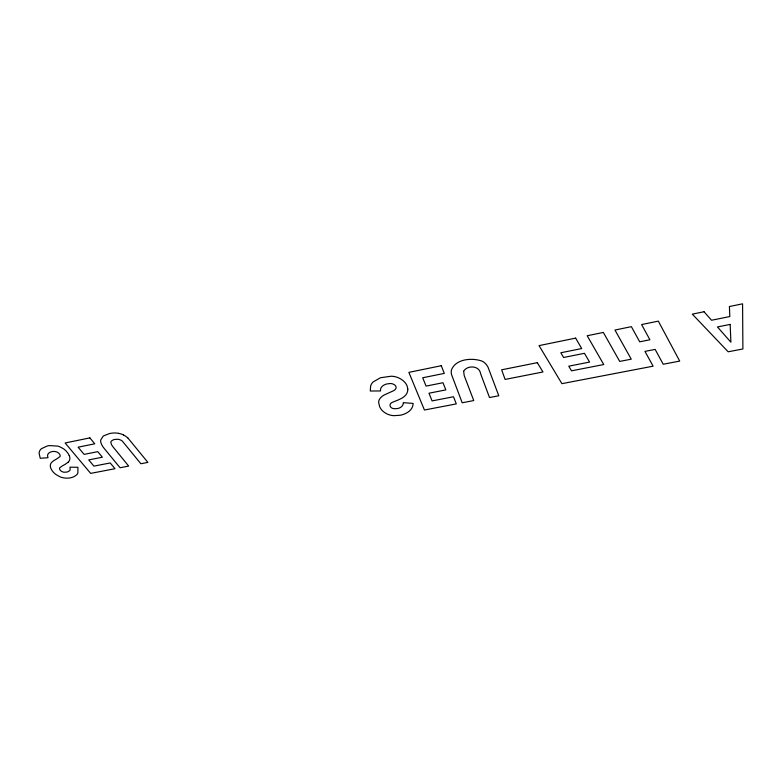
<?xml version="1.0" encoding="UTF-8"?>
<svg xmlns="http://www.w3.org/2000/svg" width="782" height="782" viewBox="0 0 782 782"><rect width="100%" height="100%" fill="white"/><g stroke="black" fill="none" stroke-linecap="round" stroke-linejoin="round"><path stroke-width="1.17" d="M68.044 462.279L65.532 464.088A66.675 45.366 30.7 0 1 62.795 465.593L59.774 467.695A2.972 2.004 28 0 0 59.647 469.112L59.852 469.571A4.477 3.03 28 0 0 60.146 470.05A3.617 2.444 28 0 0 61.67 471.399L62.277 471.702A5.23 3.539 28 0 0 62.951 471.966A5.063 3.431 28 0 0 64.144 472.24L67.232 472.035L69.569 470.764A5.845 3.959 28 0 0 70.126 469.796L69.999 467.167L77.917 467.294L77.887 472.846A13.167 8.925 28 0 1 76.607 474.899C72.961 478.203 67.467 478.701 62.814 477.704A12.629 8.534 28.1 0 1 59.559 476.58L56.089 474.606A12.287 8.309 28.1 0 1 52.951 471.751L51.915 470.334A11.163 7.537 28.1 0 1 50.322 465.818A10.616 7.165 28.1 0 1 51.749 462.27L53.284 460.999A42.238 28.494 26.9 0 1 56.118 459.298L59.96 456.659A2.845 1.935 28.6 0 0 60.185 455.613L59.833 454.616A5.601 3.802 28.7 0 0 59.491 454.049L59.344 453.863A4.213 2.864 28.6 0 0 57.506 452.328L57.047 452.094A5.396 3.666 28.6 0 0 56.284 451.81C52.492 450.432 45.61 452.71 48.015 457.734L40.234 458.272L39.11 453.277A12.688 8.582 28.7 0 1 39.882 450.569L40.126 450.168A16.07 10.88 28.6 0 1 41.407 448.721L47.135 446.023A30.048 20.312 28.1 0 1 49.442 445.593L57.751 446.092A13.118 8.915 28.6 0 1 59.843 446.825L63.01 448.477A12.434 8.455 28.6 0 1 66.118 451.019L67.78 453.052A16.256 11.026 28.6 0 1 68.562 454.293L69.207 455.603M118.581 433.336L117.261 433.13A19.736 13.871 27.1 0 0 113.556 433.013A28.181 19.755 26.8 0 0 109.597 433.531L103.341 435.965L100.78 439.865A10.723 7.527 27.5 0 0 100.878 442.612L102.159 445.574A28.279 20.019 27.1 0 0 104.436 448.721L120.057 467.744L128.678 466.082L114.045 448.125A29.462 20.967 26.9 0 1 111.562 444.723L110.839 442.456A3.822 2.688 27.4 0 1 111.132 441.478L111.396 441.146A9.413 6.618 27.1 0 1 114.739 439.445L117.916 439.269A6.52 4.584 27.2 0 1 119.245 439.523L121.073 440.246A4.252 3.001 27.2 0 1 122.442 441.234L140.868 463.746L147.896 462.397L128.101 438.233M69.305 455.603A10.704 7.282 28.5 0 1 68.063 462.299M118.581 433.365A13.059 9.208 27.2 0 1 123.624 435.007M123.595 435.066A13.939 9.824 27.2 0 1 128.14 438.213M407.823 389.084C407.96 397.403 398.468 399.68 392.339 402.339A5.513 4.35 15.2 0 0 390.433 403.893A3.959 3.118 15.3 0 0 390.267 406.357A3.597 2.835 15.3 0 0 393.317 408.536A10.684 8.455 15.3 0 0 397.725 408.487A8.749 6.921 15.3 0 0 401.782 406.415A8.045 6.364 15.2 0 0 403.307 402.662L413.101 403.424A15.405 12.18 15.1 0 1 409.299 411.156A22.248 17.624 15.5 0 1 400.208 415.262L393.757 415.672A14.496 11.437 15.4 0 1 379.632 406.708L378.664 402.505A9.814 7.742 15.7 0 1 379.905 398.644A17.487 13.773 15.2 0 1 384.343 394.91L392.935 391.02A9.746 7.791 16 0 0 395.389 389.338L396.083 387.989A3.959 3.157 15.6 0 0 394.734 384.988L392.955 384.001A6.07 4.839 15.7 0 0 390.052 383.542L387.168 383.894A11.349 9.022 15.6 0 0 382.163 386.406A8.221 6.539 15.8 0 0 380.521 390.951L370.287 391.02L370.609 386.152A14.731 11.72 16.1 0 1 373.082 381.968L380.472 377.735L391.108 376.23A15.22 12.141 15.6 0 1 398.722 377.921A16.402 13.069 15.6 0 1 403.815 381.293A14.516 11.574 15.5 0 1 407.08 385.878L407.823 389.084M463.638 371.245L464.215 375.614L473.745 400.56L462.191 402.779L451.517 374.5A15.21 12.346 10.5 0 1 451.468 369.857C455.867 358.86 471.673 357.667 481.565 360.942A10.586 8.612 9.6 0 1 485.084 363.219A15.953 12.962 9.9 0 1 488.056 367.257L498.789 395.76L489.503 397.539L480.568 373.601C479.483 365.419 467.177 364.989 463.638 371.245M89.881 437.891L65.131 442.974L90.663 473.384L114.993 468.711L110.223 462.954L93.918 466.121L88.728 459.904L102.364 457.216L97.779 451.654L84.124 454.381L78.112 447.187L94.778 443.805L89.881 437.891M441.273 365.712L408.878 372.369L424.43 410.012L456.297 403.903L453.492 396.757L432.094 400.912L428.976 393.219L445.818 389.895L442.974 382.73L426.082 386.103L422.691 377.774L444.293 373.395L441.273 365.712M575.64 338.117L539.052 345.624L561.906 383.659L653.107 366.181L644.974 351.392L655.14 349.398L663.224 364.246L679.705 361.089L658.317 321.128L641.621 324.559L649.901 339.779L639.705 341.812L631.377 326.661L614.955 330.033L631.24 359.173L619.725 361.421L603.333 332.428L587.204 335.742L603.743 364.539L571.515 370.834L568.758 366.181L589.56 362.086L584.457 353.308L563.607 357.482L560.821 352.77L581.7 348.557L575.64 338.117M704.025 311.744L692.314 314.149L728.169 351.792L742.9 348.977L742.577 303.827L729.401 306.524L729.821 316.544L711.532 320.249L704.025 311.744M537.312 362.672L501.633 369.808L505.104 379.426L542.962 371.978L537.312 362.672M730.153 324.413L717.446 326.954L730.896 342.193L730.153 324.413"/></g></svg>
